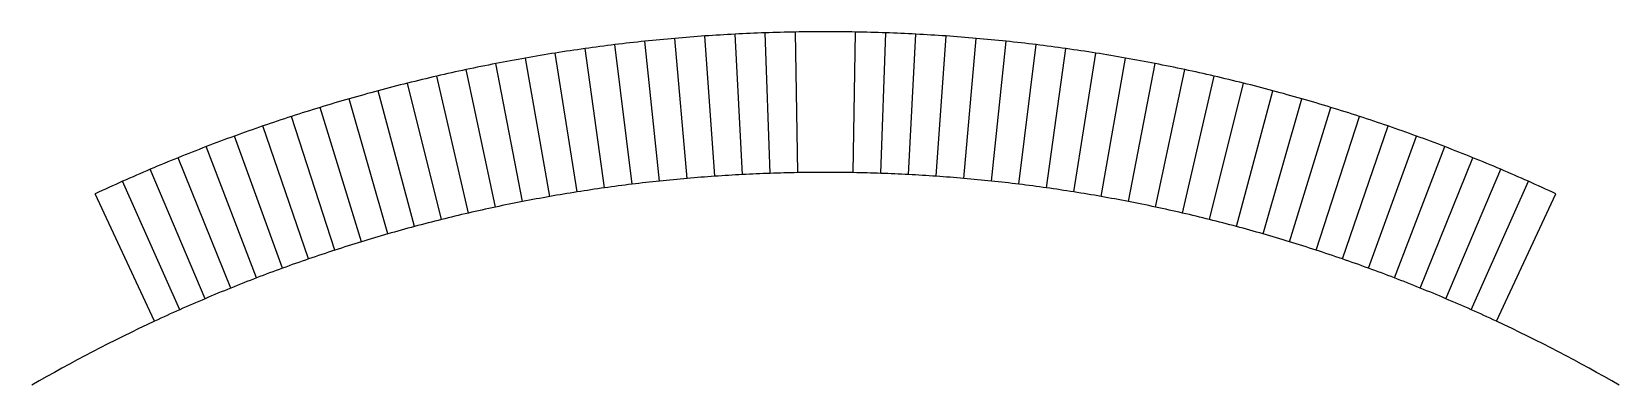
# Model space of a CAD drawing. Extents: x -28.2 to 28.3, y 48.9 to 61.5.
import ezdxf

# ---------------------------------------------------------------- set-up
doc = ezdxf.new("R2010")
doc.units = 0
doc.layers.add('layer 10', color=7, linetype='CONTINUOUS')

msp = doc.modelspace()

# ---------------------------------------------------------------- linework, layer by layer
at = {"layer": 'layer 10'}
for p, q in [((-6.885618, 56.078858), (-7.494965, 61.041588)), ((-5.905858, 56.190487), (-6.4285, 61.163097)), ((-4.924299, 56.285), (-5.360078, 61.265974)), ((-3.941241, 56.362369), (-4.290023, 61.350189)), ((-2.956982, 56.422569), (-3.218661, 61.415716)), ((-1.971822, 56.465582), (-2.146319, 61.462536)), ((-0.986061, 56.491395), (-1.073323, 61.490633)), ((0.986061, 56.491395), (1.073323, 61.490633)), ((1.971822, 56.465582), (2.146319, 61.462536)), ((2.956982, 56.422569), (3.218661, 61.415716)), ((3.941241, 56.362369), (4.290023, 61.350189)), ((4.924299, 56.285), (5.360078, 61.265974)), ((5.905858, 56.190487), (6.4285, 61.163097)), ((6.885618, 56.078858), (7.494965, 61.041588)), ((-9.811122, 55.641638), (-10.679363, 60.565677)), ((-8.838547, 55.804391), (-9.62072, 60.742833)), ((-7.86328, 55.950146), (-8.559146, 60.901486)), ((7.86328, 55.950146), (8.559146, 60.901486)), ((8.838547, 55.804391), (9.62072, 60.742833)), ((9.811122, 55.641638), (10.679363, 60.565677)), ((-12.709735, 55.051909), (-13.83449, 59.923759)), ((-11.747011, 55.265339), (-12.786569, 60.156077)), ((-10.780708, 55.461936), (-11.734753, 60.370072)), ((10.780708, 55.461936), (11.734753, 60.370072)), ((11.747011, 55.265339), (12.786569, 60.156077)), ((12.709735, 55.051909), (13.83449, 59.923759)), ((-14.623276, 54.574809), (-15.917371, 59.404438)), ((-13.668587, 54.821709), (-14.878197, 59.673187)), ((13.668587, 54.821709), (14.878197, 59.673187)), ((14.623276, 54.574809), (15.917371, 59.404438)), ((-16.519001, 54.031219), (-17.98086, 58.812742)), ((-15.573511, 54.311286), (-16.951697, 59.117594)), ((15.573511, 54.311286), (16.951697, 59.117594)), ((16.519001, 54.031219), (17.98086, 58.812742)), ((-17.45946, 53.734693), (-19.004545, 58.489976)), ((17.45946, 53.734693), (19.004545, 58.489976)), ((-19.324138, 53.092633), (-21.034239, 57.791096)), ((-18.394601, 53.4218), (-20.022441, 58.149392)), ((18.394601, 53.4218), (20.022441, 58.149392)), ((19.324138, 53.092633), (21.034239, 57.791096)), ((-20.247789, 52.747294), (-22.039629, 57.415196)), ((20.247789, 52.747294), (22.039629, 57.415196)), ((-22.076309, 52.008524), (-24.029964, 56.611048)), ((-21.165273, 52.385888), (-23.038305, 57.021807)), ((21.165273, 52.385888), (23.038305, 57.021807)), ((22.076309, 52.008524), (24.029964, 56.611048)), ((-22.98062, 51.615318), (-25.014304, 56.183046)), ((22.98062, 51.615318), (25.014304, 56.183046)), ((-23.877932, 51.20639), (-25.991023, 55.737929)), ((23.877932, 51.20639), (25.991023, 55.737929))]:
    msp.add_line(p, q, dxfattribs=at)
for radius, start, end in [(61.5, 97, 98), (61.5, 96, 97), (61.5, 95, 96), (61.5, 94, 95), (61.5, 93, 94), (61.5, 92, 93), (61.5, 91, 92), (61.5, 89, 91), (61.5, 88, 89), (61.5, 87, 88), (61.5, 86, 87), (61.5, 85, 86), (61.5, 84, 85), (61.5, 83, 84), (61.5, 82, 83), (61.5, 100, 101), (61.5, 99, 100), (61.5, 98, 99), (61.5, 81, 82), (61.5, 80, 81), (61.5, 79, 80), (61.5, 103, 104), (61.5, 102, 103), (61.5, 101, 102), (61.5, 78, 79), (61.5, 77, 78), (61.5, 76, 77), (61.5, 105, 106), (61.5, 104, 105), (61.5, 75, 76), (61.5, 74, 75), (61.5, 107, 108), (61.5, 106, 107), (61.5, 73, 74), (61.5, 72, 73), (61.5, 108, 109), (61.5, 71, 72), (61.5, 110, 111), (61.5, 109, 110), (61.5, 70, 71), (61.5, 69, 70), (61.5, 111, 112), (61.5, 68, 69), (61.5, 113, 114), (61.5, 112, 113), (56.5, 89, 91), (61.5, 67, 68), (61.5, 66, 67), (61.5, 114, 115), (56.5, 98, 99), (56.5, 97, 98), (56.5, 96, 97), (56.5, 95, 96), (56.5, 94, 95), (56.5, 93, 94), (56.5, 92, 93), (56.5, 91, 92), (56.5, 88, 89), (56.5, 87, 88), (56.5, 86, 87), (56.5, 85, 86), (56.5, 84, 85), (56.5, 83, 84), (56.5, 82, 83), (56.5, 81, 82), (61.5, 65, 66), (56.5, 101, 102), (56.5, 100, 101), (56.5, 99, 100), (56.5, 80, 81), (56.5, 79, 80), (56.5, 78, 79), (56.5, 104, 105), (56.5, 103, 104), (56.5, 102, 103), (56.5, 77, 78), (56.5, 76, 77), (56.5, 75, 76), (56.5, 106, 107), (56.5, 105, 106), (56.5, 74, 75), (56.5, 73, 74), (56.5, 108, 109), (56.5, 107, 108), (56.5, 72, 73), (56.5, 71, 72), (56.5, 109, 110), (56.5, 70, 71), (56.5, 111, 112), (56.5, 110, 111), (56.5, 69, 70), (56.5, 68, 69), (56.5, 113, 114), (56.5, 112, 113), (56.5, 67, 68), (56.5, 66, 67), (56.5, 114, 115), (56.5, 65, 66), (56.5, 115, 120), (56.5, 60, 65)]:
    msp.add_arc((0, 0), radius, start, end, dxfattribs=at)

doc.saveas('drawing.dxf')
